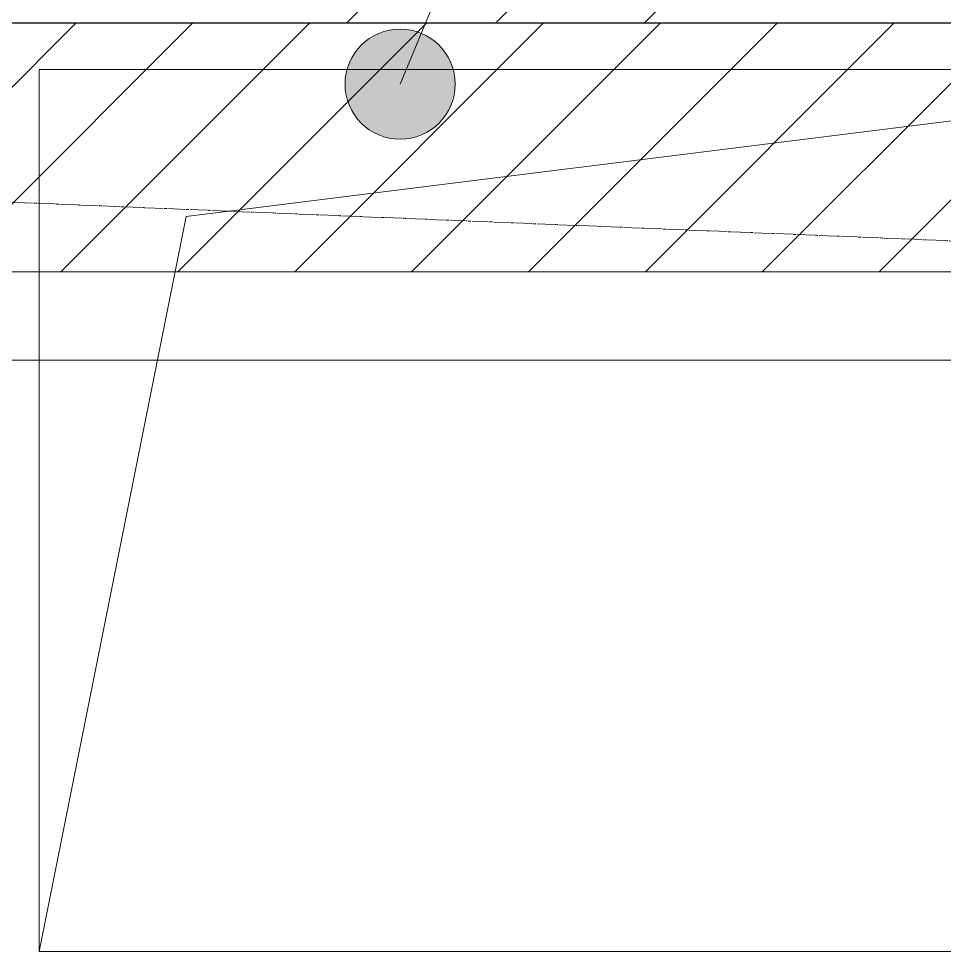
# Model space of a CAD drawing. Header units: millimetres. Extents: x -10474 to 67905, y -3824 to 44223.
# Drawn here: x 5833 to 6674, y 3134 to 3980 of the extents above; entities that cross this region are included whole.
import ezdxf

# ---------------------------------------------------------------- set-up
doc = ezdxf.new("R2010")
doc.units = ezdxf.units.MM
doc.linetypes.add('ADSK_Штрихпунктирная 2 точки_ш15 п1_5 п1_5 п1_5', pattern=[19.5, 15, -1.5, 0, -1.5, 0, -1.5])
doc.layers.add('Линии', color=7, linetype='Continuous', lineweight=9, true_color=0x00a600)
for name, color, linetype, lineweight in [('Марки', 7, 'Continuous', 20), ('Обобщенные модели', 7, 'Continuous', 18), ('Потолки', 7, 'Continuous', 9), ('Потолки штриховка', 7, 'Continuous', 9), ('Стены внутренние', 7, 'Continuous', 18), ('Стены несущие', 7, 'Continuous', 30)]:
    doc.layers.add(name, color=color, linetype=linetype, lineweight=lineweight)

# ---------------------------------------------------------------- blocks, each defined once
blk = doc.blocks.new('GM_Отверстие прямоугольное _в плите_ - Отверстие-7254743-План потолков 2-го этажа')
at = {"layer": 'Обобщенные модели'}
for p, q in [((-600, -400), (-600, 400)), ((-600, 400), (600, 400)), ((-466.67, 266.67), (600, 400)), ((-600, -400), (-466.67, 266.67)), ((600, -400), (-600, -400))]:
    blk.add_line(p, q, dxfattribs=at)

msp = doc.modelspace()

# ---------------------------------------------------------------- hatches: boundary and pattern name
at = {"layer": 'Марки'}
h = msp.add_hatch(color=256, dxfattribs=at)
edge = h.paths.add_edge_path()
edge.add_arc((6179.619, 3920.82), 50, 0, 360)
at = {"layer": 'Потолки штриховка', "lineweight": 18, "true_color": 0x787878}
h = msp.add_hatch(dxfattribs=at)
h.set_pattern_fill('FP_49', color=8, style=0, pattern_type=2)
h.set_pattern_definition([(45, (0, 0), (-53.033, 53.033), [])])
h.paths.add_polyline_path([(5669.531, 3750.533), (5669.531, 3976.057), (5088.531, 3976.057), (5089.465, 3750.533), (5450.833, 3750.533)])
h.paths.add_polyline_path([(7138.134, 3750.533), (7138.134, 3976.057), (5769.531, 3976.057), (5769.531, 3750.533), (6896.301, 3750.533)])
at = {"layer": 'Стены внутренние', "lineweight": 9}
h = msp.add_hatch(dxfattribs=at)
h.set_pattern_fill('FP_1', color=256, style=0, pattern_type=2)
h.set_pattern_definition([(45, (0, 0), (-381.66, 381.66), []), (45, (134.94, 0), (0, 763.32), []), (45, (-134.94, 0), (0, 763.322), [])])
h.paths.add_polyline_path([(6896.301, 3976.057), (7138.134, 3976.057), (7138.134, 4074.973), (7138.134, 4076.057), (4938.531, 4076.057), (4938.531, 3976.057), (6173.567, 3976.057)])

# ---------------------------------------------------------------- linework, layer by layer
at = {"layer": 'Линии', "color": 7, "linetype": 'ADSK_Штрихпунктирная 2 точки_ш15 п1_5 п1_5 п1_5'}
for p, q in [((64.272, 4050.533), (7364.272, 3750.533)), ((7364.272, 3750.533), (64.272, 3750.533))]:
    msp.add_line(p, q, dxfattribs=at)
at = {"layer": 'Марки'}
msp.add_line((6179.619, 3920.82), (6376.693, 4394.903), dxfattribs=at)
msp.add_circle((6179.619, 3920.82), 50, dxfattribs=at)
at = {"layer": 'Потолки'}
for p, q in [((7138.134, 3750.533), (5769.531, 3750.533)), ((7126.134, 3670.533), (5769.531, 3670.533))]:
    msp.add_line(p, q, dxfattribs=at)
at = {"layer": 'Стены несущие'}
msp.add_line((7153.134, 3976.057), (5769.531, 3976.057), dxfattribs=at)

# ---------------------------------------------------------------- block references
at = {"layer": 'Обобщенные модели'}
msp.add_blockref('GM_Отверстие прямоугольное _в плите_ - Отверстие-7254743-План потолков 2-го этажа', (6452.047, 3534), dxfattribs=at)

doc.saveas('drawing.dxf')
